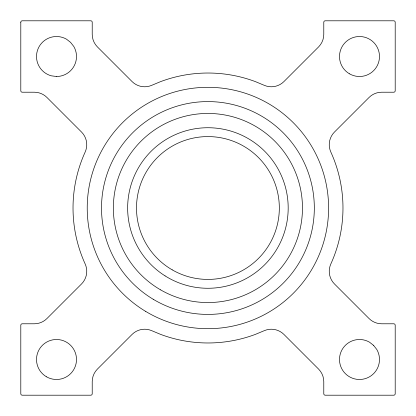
<?xml version="1.0" encoding="UTF-8"?>
<svg xmlns="http://www.w3.org/2000/svg" width="416" height="416" viewBox="0 0 416 416"><rect width="100%" height="100%" fill="white"/><g stroke="black" fill="none" stroke-linecap="round" stroke-linejoin="round"><path stroke-width="0.62" d="M20.8 22.23L20.8 90.787A1.43 1.43 0 0 0 22.23 92.212L34.315 92.212A17.82 17.82 0 0 1 46.992 97.505L81.614 132.127A17.898 17.898 0 0 1 85.103 152.173A135.06 135.06 0 0 0 85.103 263.822A17.898 17.898 0 0 1 81.614 283.873L46.992 318.49A17.82 17.82 0 0 1 34.31 323.783L22.23 323.783A1.43 1.43 0 0 0 20.8 325.213L20.8 393.77A1.43 1.43 0 0 0 22.23 395.2L90.787 395.2A1.43 1.43 0 0 0 92.217 393.77L92.217 381.659A17.852 17.852 0 0 1 97.302 369.195L132.215 334.282A17.841 17.841 0 0 1 151.596 330.621L160.54 334.355A134.971 134.971 0 0 0 255.434 334.365L264.384 330.632A17.841 17.841 0 0 1 283.785 334.282L318.692 369.195A17.852 17.852 0 0 1 323.783 381.664L323.783 393.77A1.43 1.43 0 0 0 325.213 395.2L393.77 395.2A1.43 1.43 0 0 0 395.2 393.77L395.2 325.213A1.43 1.43 0 0 0 393.77 323.788L381.685 323.788A17.82 17.82 0 0 1 369.008 318.495L334.386 283.873A17.898 17.898 0 0 1 330.897 263.827A135.06 135.06 0 0 0 330.897 152.178A17.898 17.898 0 0 1 334.386 132.127L369.008 97.51A17.82 17.82 0 0 1 381.69 92.217L393.77 92.217A1.43 1.43 0 0 0 395.2 90.787L395.2 22.23A1.43 1.43 0 0 0 393.77 20.8L325.213 20.8A1.43 1.43 0 0 0 323.783 22.23L323.783 34.341A17.852 17.852 0 0 1 318.698 46.805L283.785 81.718A17.841 17.841 0 0 1 264.404 85.379L255.46 81.645A134.971 134.971 0 0 0 160.566 81.635L151.616 85.368A17.841 17.841 0 0 1 132.215 81.718L97.308 46.805A17.852 17.852 0 0 1 92.217 34.336L92.217 22.23A1.43 1.43 0 0 0 90.787 20.8L22.23 20.8A1.43 1.43 0 0 0 20.8 22.23M56.508 76.502L51.334 75.821A19.994 19.994 0 0 1 38.033 48.854A19.994 19.994 0 0 1 66.508 39.192L70.569 42.37L73.824 46.509A19.994 19.994 0 0 1 56.508 76.502M373.552 345.353L369.491 342.176A19.994 19.994 0 0 0 339.799 356.018A19.994 19.994 0 0 0 362.965 379.184A19.994 19.994 0 0 0 376.808 349.497L373.552 345.353M349.497 73.824A19.994 19.994 0 0 0 379.491 56.508A19.994 19.994 0 0 0 349.497 39.192A19.994 19.994 0 0 0 349.497 73.824M46.509 376.808A19.994 19.994 0 0 0 76.502 359.492A19.994 19.994 0 0 0 46.509 342.176A19.994 19.994 0 0 0 46.509 376.808M145.6 311.36A120.692 120.692 0 0 0 328.583 210.283A120.692 120.692 0 0 0 149.557 102.357A120.692 120.692 0 0 0 145.6 311.36M153.208 299.265A106.408 106.408 0 0 0 314.309 209.742A106.408 106.408 0 0 0 156.229 114.988A106.408 106.408 0 0 0 153.208 299.265M172.208 269.844A71.412 71.412 0 0 0 279.328 208A71.412 71.412 0 0 0 172.208 146.151A71.412 71.412 0 0 0 172.208 269.844M160.638 289.884A94.552 94.552 0 0 0 302.468 208A94.552 94.552 0 0 0 160.638 126.116A94.552 94.552 0 0 0 160.638 289.884M165.069 275.876A80.267 80.267 0 0 0 288.122 211.162A80.267 80.267 0 0 0 170.55 136.958A80.267 80.267 0 0 0 165.069 275.876"/></g></svg>
